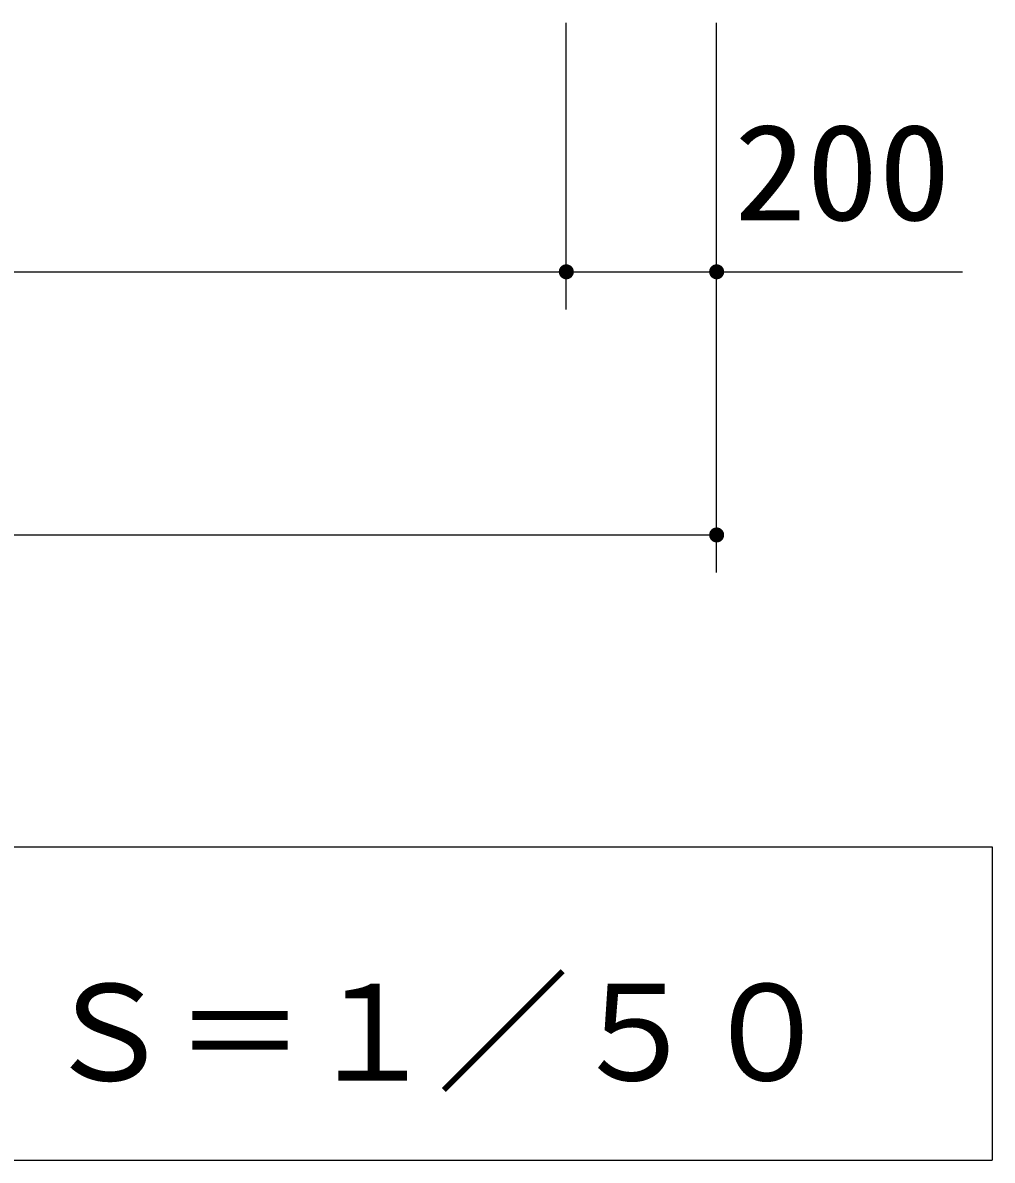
# Model space of a CAD drawing. Units: millimetres, scale not verified. Extents: x -14850 to 14850, y -10500 to 10500.
# Drawn here: x 2049 to 3338, y -8082 to -6569 of the extents above; entities that cross this region are included whole.
import ezdxf
from ezdxf.enums import TextEntityAlignment as Align

# ---------------------------------------------------------------- set-up
doc = ezdxf.new("R2010")
doc.units = ezdxf.units.MM
doc.header["$LTSCALE"] = 50
doc.layers.add('0-2_製作', color=5, linetype='Continuous', lineweight=25)
doc.layers.add('0-3_水管', color=3, linetype='Continuous', lineweight=25)
doc.styles.add('ＭＳ ゴシック', font='')
doc.styles.get('ＭＳ ゴシック').set_extended_font_data('MS Gothic')

msp = doc.modelspace()

# ---------------------------------------------------------------- linework, layer by layer
at = {"layer": '0-2_製作', "color": 2}
for p, q in [((2771.64, -6950.46), (2771.64, -6569.24)), ((2971.64, -7300.46), (2971.64, -6569.24)), ((571.64, -6900.46), (2771.64, -6900.46)), ((2771.64, -6900.46), (2971.64, -6900.46)), ((2971.64, -6900.46), (3298.88, -6900.46)), ((371.64, -7250.46), (2971.64, -7250.46))]:
    msp.add_line(p, q, dxfattribs=at)
at = {"layer": '0-2_製作'}
for points in [[(2761.64, -6900.46), (2771.64, -6890.46), (2771.64, -6900.46)], [(2761.66, -6899.84), (2771.64, -6890.46), (2761.64, -6900.46)], [(2761.82, -6898.59), (2771.64, -6890.46), (2761.66, -6899.84)], [(2762.13, -6897.37), (2771.64, -6890.46), (2761.82, -6898.59)], [(2762.6, -6896.21), (2771.64, -6890.46), (2762.13, -6897.37)], [(2763.2, -6895.11), (2771.64, -6890.46), (2762.6, -6896.21)], [(2763.94, -6894.09), (2771.64, -6890.46), (2763.2, -6895.11)], [(2764.8, -6893.17), (2771.64, -6890.46), (2763.94, -6894.09)], [(2764.8, -6893.17), (2770.39, -6890.54), (2771.64, -6890.46)], [(2765.77, -6892.37), (2770.39, -6890.54), (2764.8, -6893.17)], [(2765.77, -6892.37), (2769.16, -6890.78), (2770.39, -6890.54)], [(2766.83, -6891.7), (2769.16, -6890.78), (2765.77, -6892.37)], [(2766.83, -6891.7), (2767.96, -6891.17), (2769.16, -6890.78)], [(2771.64, -6890.46), (2780.41, -6895.65), (2771.64, -6900.46)], [(2771.64, -6890.46), (2779.73, -6894.59), (2780.41, -6895.65)], [(2771.64, -6890.46), (2778.93, -6893.62), (2779.73, -6894.59)], [(2771.64, -6890.46), (2778.02, -6892.76), (2778.93, -6893.62)], [(2771.64, -6890.46), (2777, -6892.02), (2778.02, -6892.76)], [(2771.64, -6890.46), (2775.9, -6891.42), (2777, -6892.02)], [(2771.64, -6890.46), (2774.73, -6890.95), (2775.9, -6891.42)], [(2771.64, -6890.46), (2773.52, -6890.64), (2774.73, -6890.95)], [(2771.64, -6890.46), (2772.27, -6890.48), (2773.52, -6890.64)], [(2771.64, -6900.46), (2780.41, -6895.65), (2780.94, -6896.78)], [(2771.64, -6900.46), (2780.94, -6896.78), (2781.33, -6897.98)], [(2771.64, -6900.46), (2781.33, -6897.98), (2781.56, -6899.21)], [(2961.64, -6900.46), (2971.64, -6890.46), (2971.64, -6900.46)], [(2961.66, -6899.84), (2971.64, -6890.46), (2961.64, -6900.46)], [(2961.82, -6898.59), (2971.64, -6890.46), (2961.66, -6899.84)], [(2962.13, -6897.37), (2971.64, -6890.46), (2961.82, -6898.59)], [(2962.59, -6896.21), (2971.64, -6890.46), (2962.13, -6897.37)], [(2963.2, -6895.11), (2971.64, -6890.46), (2962.59, -6896.21)], [(2963.94, -6894.09), (2971.64, -6890.46), (2963.2, -6895.11)], [(2964.8, -6893.17), (2971.64, -6890.46), (2963.94, -6894.09)], [(2964.8, -6893.17), (2970.39, -6890.54), (2971.64, -6890.46)], [(2965.76, -6892.37), (2970.39, -6890.54), (2964.8, -6893.17)], [(2965.76, -6892.37), (2969.15, -6890.78), (2970.39, -6890.54)], [(2966.82, -6891.7), (2969.15, -6890.78), (2965.76, -6892.37)], [(2966.82, -6891.7), (2967.96, -6891.17), (2969.15, -6890.78)], [(2971.64, -6890.46), (2980.4, -6895.65), (2971.64, -6900.46)], [(2971.64, -6890.46), (2979.73, -6894.59), (2980.4, -6895.65)], [(2971.64, -6890.46), (2978.93, -6893.62), (2979.73, -6894.59)], [(2971.64, -6890.46), (2978.02, -6892.76), (2978.93, -6893.62)], [(2971.64, -6890.46), (2977, -6892.02), (2978.02, -6892.76)], [(2971.64, -6890.46), (2975.9, -6891.42), (2977, -6892.02)], [(2971.64, -6890.46), (2974.73, -6890.95), (2975.9, -6891.42)], [(2971.64, -6890.46), (2973.52, -6890.64), (2974.73, -6890.95)], [(2971.64, -6890.46), (2972.27, -6890.48), (2973.52, -6890.64)], [(2971.64, -6900.46), (2980.4, -6895.65), (2980.94, -6896.78)], [(2971.64, -6900.46), (2980.94, -6896.78), (2981.33, -6897.98)], [(2971.64, -6900.46), (2981.33, -6897.98), (2981.56, -6899.21)], [(2762.35, -6904.15), (2761.64, -6900.46), (2771.64, -6900.46)], [(2761.96, -6902.95), (2761.64, -6900.46), (2762.35, -6904.15)], [(2761.72, -6901.72), (2761.64, -6900.46), (2761.96, -6902.95)], [(2762.35, -6904.15), (2771.64, -6900.46), (2762.88, -6905.28)], [(2762.88, -6905.28), (2771.64, -6900.46), (2763.55, -6906.34)], [(2763.55, -6906.34), (2771.64, -6900.46), (2764.35, -6907.31)], [(2764.35, -6907.31), (2771.64, -6900.46), (2765.27, -6908.17)], [(2765.27, -6908.17), (2771.64, -6900.46), (2766.29, -6908.91)], [(2766.29, -6908.91), (2771.64, -6900.46), (2767.39, -6909.51)], [(2767.39, -6909.51), (2771.64, -6900.46), (2768.55, -6909.98)], [(2768.55, -6909.98), (2771.64, -6900.46), (2769.77, -6910.29)], [(2769.77, -6910.29), (2771.64, -6900.46), (2771.02, -6910.44)], [(2771.02, -6910.44), (2771.64, -6900.46), (2771.64, -6910.46)], [(2771.64, -6900.46), (2781.56, -6899.21), (2781.64, -6900.46)], [(2771.64, -6900.46), (2779.35, -6906.84), (2771.64, -6910.46)], [(2771.64, -6900.46), (2780.09, -6905.82), (2779.35, -6906.84)], [(2771.64, -6900.46), (2780.69, -6904.72), (2780.09, -6905.82)], [(2771.64, -6900.46), (2781.15, -6903.55), (2780.69, -6904.72)], [(2771.64, -6900.46), (2781.47, -6902.34), (2781.15, -6903.55)], [(2771.64, -6900.46), (2781.62, -6901.09), (2781.47, -6902.34)], [(2771.64, -6900.46), (2781.64, -6900.46), (2781.62, -6901.09)], [(2771.64, -6910.46), (2779.35, -6906.84), (2778.49, -6907.75)], [(2771.64, -6910.46), (2778.49, -6907.75), (2772.9, -6910.39)], [(2772.9, -6910.39), (2778.49, -6907.75), (2777.52, -6908.55)], [(2772.9, -6910.39), (2777.52, -6908.55), (2774.13, -6910.15)], [(2774.13, -6910.15), (2777.52, -6908.55), (2776.46, -6909.23)], [(2774.13, -6910.15), (2776.46, -6909.23), (2775.32, -6909.76)], [(2962.34, -6904.15), (2961.64, -6900.46), (2971.64, -6900.46)], [(2961.96, -6902.95), (2961.64, -6900.46), (2962.34, -6904.15)], [(2961.72, -6901.72), (2961.64, -6900.46), (2961.96, -6902.95)], [(2962.34, -6904.15), (2971.64, -6900.46), (2962.88, -6905.28)], [(2962.88, -6905.28), (2971.64, -6900.46), (2963.55, -6906.34)], [(2963.55, -6906.34), (2971.64, -6900.46), (2964.35, -6907.31)], [(2964.35, -6907.31), (2971.64, -6900.46), (2965.27, -6908.17)], [(2965.27, -6908.17), (2971.64, -6900.46), (2966.28, -6908.91)], [(2966.28, -6908.91), (2971.64, -6900.46), (2967.38, -6909.51)], [(2967.38, -6909.51), (2971.64, -6900.46), (2968.55, -6909.98)], [(2968.55, -6909.98), (2971.64, -6900.46), (2969.77, -6910.29)], [(2969.77, -6910.29), (2971.64, -6900.46), (2971.01, -6910.44)], [(2971.01, -6910.44), (2971.64, -6900.46), (2971.64, -6910.46)], [(2971.64, -6900.46), (2981.56, -6899.21), (2981.64, -6900.46)], [(2971.64, -6900.46), (2979.35, -6906.84), (2971.64, -6910.46)], [(2971.64, -6900.46), (2980.09, -6905.82), (2979.35, -6906.84)], [(2971.64, -6900.46), (2980.69, -6904.72), (2980.09, -6905.82)], [(2971.64, -6900.46), (2981.15, -6903.55), (2980.69, -6904.72)], [(2971.64, -6900.46), (2981.46, -6902.34), (2981.15, -6903.55)], [(2971.64, -6900.46), (2981.62, -6901.09), (2981.46, -6902.34)], [(2971.64, -6900.46), (2981.64, -6900.46), (2981.62, -6901.09)], [(2971.64, -6910.46), (2979.35, -6906.84), (2978.49, -6907.75)], [(2971.64, -6910.46), (2978.49, -6907.75), (2972.9, -6910.39)], [(2972.9, -6910.39), (2978.49, -6907.75), (2977.52, -6908.55)], [(2972.9, -6910.39), (2977.52, -6908.55), (2974.13, -6910.15)], [(2974.13, -6910.15), (2977.52, -6908.55), (2976.46, -6909.23)], [(2974.13, -6910.15), (2976.46, -6909.23), (2975.32, -6909.76)], [(2961.64, -7250.46), (2971.64, -7240.46), (2971.64, -7250.46)], [(2961.66, -7249.84), (2971.64, -7240.46), (2961.64, -7250.46)], [(2961.82, -7248.59), (2971.64, -7240.46), (2961.66, -7249.84)], [(2962.13, -7247.37), (2971.64, -7240.46), (2961.82, -7248.59)], [(2962.59, -7246.21), (2971.64, -7240.46), (2962.13, -7247.37)], [(2963.2, -7245.11), (2971.64, -7240.46), (2962.59, -7246.21)], [(2963.94, -7244.09), (2971.64, -7240.46), (2963.2, -7245.11)], [(2964.8, -7243.17), (2971.64, -7240.46), (2963.94, -7244.09)], [(2964.8, -7243.17), (2970.39, -7240.54), (2971.64, -7240.46)], [(2965.76, -7242.37), (2970.39, -7240.54), (2964.8, -7243.17)], [(2965.76, -7242.37), (2969.15, -7240.78), (2970.39, -7240.54)], [(2966.82, -7241.7), (2969.15, -7240.78), (2965.76, -7242.37)], [(2966.82, -7241.7), (2967.96, -7241.17), (2969.15, -7240.78)], [(2971.64, -7240.46), (2980.4, -7245.65), (2971.64, -7250.46)], [(2971.64, -7240.46), (2979.73, -7244.59), (2980.4, -7245.65)], [(2971.64, -7240.46), (2978.93, -7243.62), (2979.73, -7244.59)], [(2971.64, -7240.46), (2978.02, -7242.76), (2978.93, -7243.62)], [(2971.64, -7240.46), (2977, -7242.02), (2978.02, -7242.76)], [(2971.64, -7240.46), (2975.9, -7241.42), (2977, -7242.02)], [(2971.64, -7240.46), (2974.73, -7240.95), (2975.9, -7241.42)], [(2971.64, -7240.46), (2973.52, -7240.64), (2974.73, -7240.95)], [(2971.64, -7240.46), (2972.27, -7240.48), (2973.52, -7240.64)], [(2971.64, -7250.46), (2980.4, -7245.65), (2980.94, -7246.78)], [(2962.34, -7254.15), (2961.64, -7250.46), (2971.64, -7250.46)], [(2961.96, -7252.95), (2961.64, -7250.46), (2962.34, -7254.15)], [(2961.72, -7251.72), (2961.64, -7250.46), (2961.96, -7252.95)], [(2962.34, -7254.15), (2971.64, -7250.46), (2962.88, -7255.28)], [(2962.88, -7255.28), (2971.64, -7250.46), (2963.55, -7256.34)], [(2963.55, -7256.34), (2971.64, -7250.46), (2964.35, -7257.31)], [(2964.35, -7257.31), (2971.64, -7250.46), (2965.27, -7258.17)], [(2965.27, -7258.17), (2971.64, -7250.46), (2966.28, -7258.91)], [(2966.28, -7258.91), (2971.64, -7250.46), (2967.38, -7259.51)], [(2967.38, -7259.51), (2971.64, -7250.46), (2968.55, -7259.98)], [(2968.55, -7259.98), (2971.64, -7250.46), (2969.77, -7260.29)], [(2969.77, -7260.29), (2971.64, -7250.46), (2971.01, -7260.44)], [(2971.01, -7260.44), (2971.64, -7250.46), (2971.64, -7260.46)], [(2971.64, -7250.46), (2980.94, -7246.78), (2981.33, -7247.98)], [(2971.64, -7250.46), (2981.33, -7247.98), (2981.56, -7249.21)], [(2971.64, -7250.46), (2981.56, -7249.21), (2981.64, -7250.46)], [(2971.64, -7250.46), (2979.35, -7256.84), (2971.64, -7260.46)], [(2971.64, -7250.46), (2980.09, -7255.82), (2979.35, -7256.84)], [(2971.64, -7250.46), (2980.69, -7254.72), (2980.09, -7255.82)], [(2971.64, -7250.46), (2981.15, -7253.55), (2980.69, -7254.72)], [(2971.64, -7250.46), (2981.46, -7252.34), (2981.15, -7253.55)], [(2971.64, -7250.46), (2981.62, -7251.09), (2981.46, -7252.34)], [(2971.64, -7250.46), (2981.64, -7250.46), (2981.62, -7251.09)], [(2971.64, -7260.46), (2979.35, -7256.84), (2978.49, -7257.75)], [(2971.64, -7260.46), (2978.49, -7257.75), (2972.9, -7260.39)], [(2972.9, -7260.39), (2978.49, -7257.75), (2977.52, -7258.55)], [(2972.9, -7260.39), (2977.52, -7258.55), (2974.13, -7260.15)], [(2974.13, -7260.15), (2977.52, -7258.55), (2976.46, -7259.23)], [(2974.13, -7260.15), (2976.46, -7259.23), (2975.32, -7259.76)]]:
    msp.add_solid(points, dxfattribs=at)
at = {"layer": '0-3_水管'}
for p, q in [((4.97, -7665.42), (3338.31, -7665.42)), ((3338.31, -7665.42), (3338.31, -8082.09)), ((4.97, -8082.09), (3338.31, -8082.09))]:
    msp.add_line(p, q, dxfattribs=at)

# ---------------------------------------------------------------- texts
at = {"layer": '0-2_製作', "color": 4, "style": 'ＭＳ ゴシック', "width": 1.1}
msp.add_text('200', height=128.4, dxfattribs=at).set_placement((2994.84, -6870.5), align=Align.BOTTOM_LEFT)
at = {"layer": '0-3_水管', "color": 4, "style": 'ＭＳ ゴシック'}
msp.add_text('Ｓ＝１／５０', height=128.4, dxfattribs=at).set_placement((2074.79, -8014.6), align=Align.BOTTOM_LEFT)

doc.saveas('drawing.dxf')
